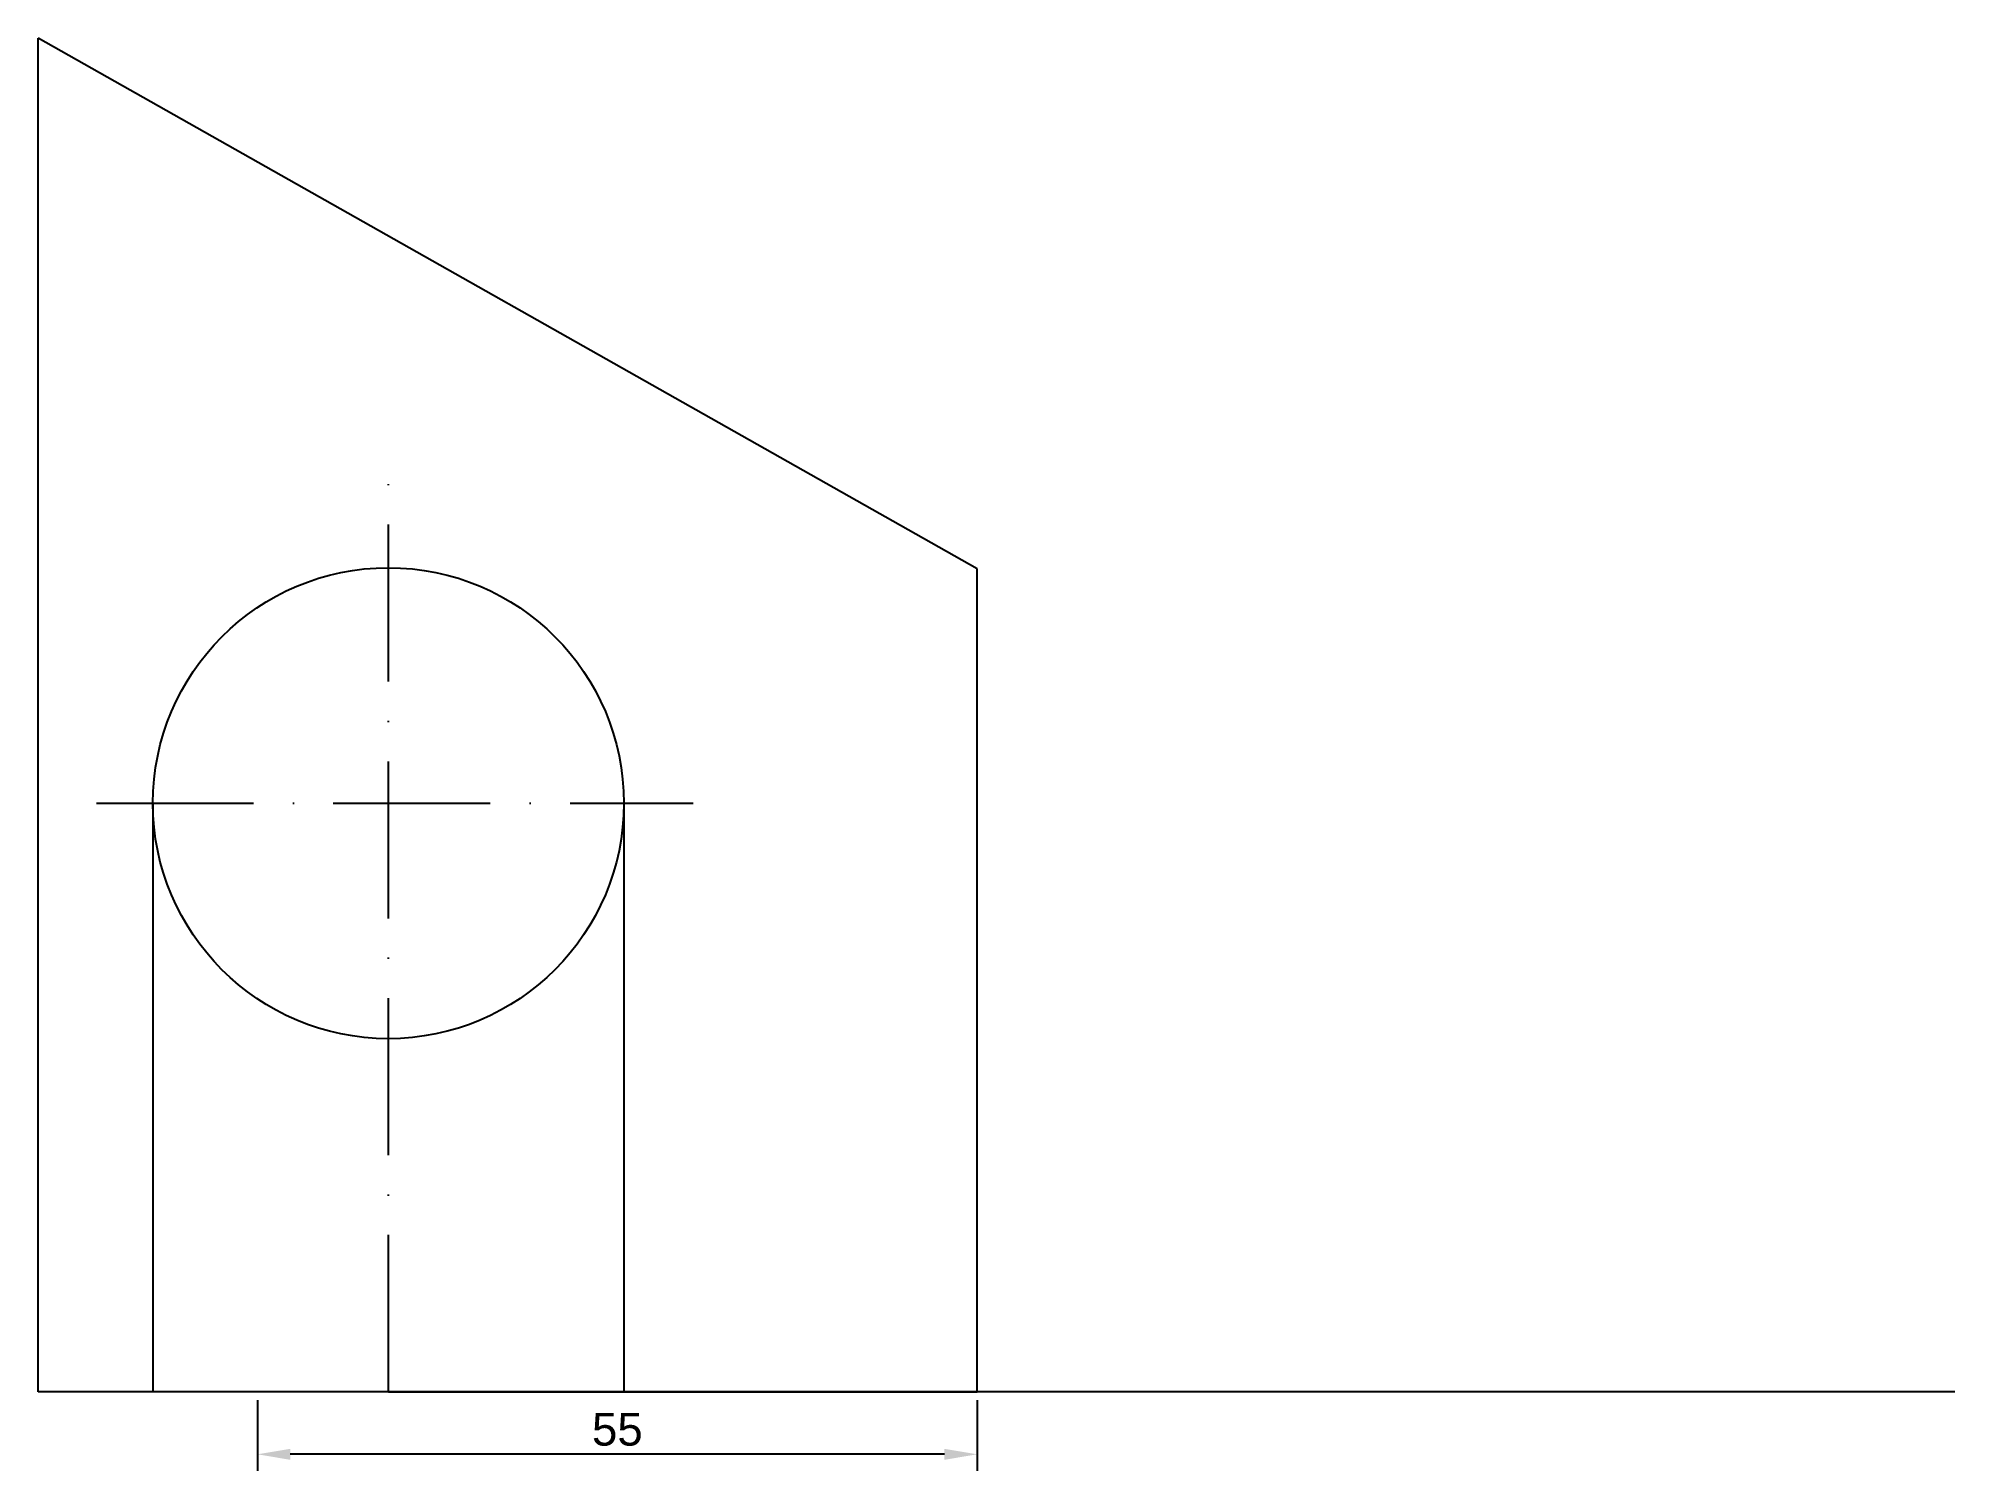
# Model space of a CAD drawing. Header units: millimetres. Extents: x -17 to 130, y -6 to 103.
import ezdxf

# ---------------------------------------------------------------- set-up
doc = ezdxf.new("R2010")
doc.units = ezdxf.units.MM
doc.linetypes.add('ACAD_ISO10W100', pattern=[18, 12, -3, 0, -3])
doc.styles.get("Standard").update_dxf_attribs({"font": 'arial.ttf'})
doc.dimstyles.new('ISO-25', dxfattribs={"dimtxt": 2.5, "dimasz": 2.5, "dimexe": 1.25, "dimexo": 0.625, "dimtad": 1, "dimtxsty": 'Standard', "dimcen": 2.5, "dimadec": 0, "dimazin": 0, "dimtfac": 1, "dimtmove": 0, "dimatfit": 3, "dimfxl": 1, "dimarcsym": 0})

# ---------------------------------------------------------------- blocks, each defined once
blk = doc.blocks.new('*D8')
at = {"color": 0, "lineweight": -2, "transparency": 16777216}
for p, q in [((0, -0.63), (0, -6.02)), ((55, -0.63), (55, -6.02)), ((52.5, -4.77), (2.5, -4.77))]:
    blk.add_line(p, q, dxfattribs=at)
at = {"color": 0, "transparency": 16777216}
for points in [[(2.5, -4.35), (2.5, -5.19), (0, -4.77)], [(52.5, -4.35), (52.5, -5.19), (55, -4.77)]]:
    blk.add_solid(points, dxfattribs=at)
at = {"layer": 'Defpoints', "color": 0, "transparency": 16777216}
for p in [(0, 0), (55, 0), (0, -4.77)]:
    blk.add_point(p, dxfattribs=at)
at = {"color": 0, "transparency": 16777216, "insert": (27.5, -2.87), "char_height": 2.5, "attachment_point": 5}
blk.add_mtext('55', dxfattribs=at)

msp = doc.modelspace()

# ---------------------------------------------------------------- linework, layer by layer
at = {"color": 5}
for p, q in [((-16.759, 0, 86.215), (-16.759, 103.467, 86.215)), ((55, 0), (55, 62.92))]:
    msp.add_line(p, q, dxfattribs=at)
at = {"color": 5, "extrusion": (0, -1, -2.22045e-16)}
for p, q in [((55, 62.92), (-16.759, 103.467, 86.215)), ((55, 0), (-16.759, 0, 86.215)), ((28, 0), (55, 0))]:
    msp.add_line(p, q, dxfattribs=at)
at = {"linetype": 'ACAD_ISO10W100'}
for p, q in [((10, 0), (10, 69.758)), ((-12.31, 45), (33.302, 45)), ((10, 0), (10, 0, 96.502))]:
    msp.add_line(p, q, dxfattribs=at)
for p, q in [((-8, 45), (-8, 0)), ((28, 45), (28, 0)), ((0, 0), (0, 0, 1.987)), ((10, 0), (-8, 0)), ((10, 0, 10), (-8, 0, 10)), ((-8, 0), (-8, 0, 10)), ((28, 0), (10, 0)), ((28, 0, 10), (10, 0, 10)), ((28, 0), (28, 0, 10))]:
    msp.add_line(p, q)
at = {"extrusion": (0, -1, -2.22045e-16)}
for p, q in [((10, 0, 50), (-8, 0, 10)), ((10, 0, 10), (10, 0, 50)), ((10, 0, 50), (28, 0, 10)), ((129.725, 0, 34.424), (34.576, 0, 148.741))]:
    msp.add_line(p, q, dxfattribs=at)
msp.add_circle((10, 45), 18)

# ---------------------------------------------------------------- dimensions: what is measured, and where the dimension line sits
dim = msp.add_linear_dim(base=(0, -4.77), p1=(55, 0), p2=(0, 0), dimstyle='ISO-25')
dim.commit()
dim.dimension.update_dxf_attribs({"geometry": '*D8', "text_midpoint": (27.5, -2.874)})

doc.saveas('drawing.dxf')
